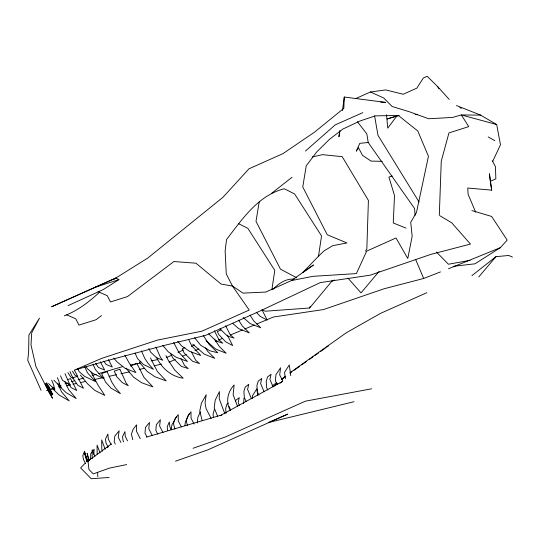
<?xml version="1.0" encoding="UTF-8"?>
<svg xmlns="http://www.w3.org/2000/svg" width="555" height="555" viewBox="0 0 555 555"><rect width="100%" height="100%" fill="white"/><g stroke="black" fill="none" stroke-linecap="round" stroke-linejoin="round"><path stroke-width="0.83" d="M439.303 215.402L441.26 161.144L448.953 132.916L468.739 126.623L461.316 114.927L452.672 117.431L428.606 118.742L409.736 111.881L392.094 106.477L383.769 98.027L370.442 91.984L355.623 98.61M90.541 459.235L90.729 453.747L94.163 449.224L93.816 454.358M380.612 102.099L385.704 102.411L344.273 97.028L343.836 108.35L314.38 132.25L282.953 153.624L248.966 168.824L222.999 197.254L147.824 258.013L115.842 278.041L51.768 306.7L115.842 278.041L118.895 279.63L103.181 289.62L68.036 305.638M197.42 423L197.774 417.54L200.404 411.831M243.603 403.547L243.985 398.199M184.947 425.581L185.315 422.216L189.324 413.732M339.736 130.883L338.938 136.807L339.951 130.945M342.463 110.57L344.273 97.028M271.867 289.759L274.787 270.341L247.849 228.334L238.255 223.526M98.103 291.673L107.268 295.683L110.48 301.948L127.483 296.592L173.909 261.53L195.936 263.202L221.077 284.042L232.469 286.075L243 293.123L265.769 292.048L291.292 280.629L313.506 264.971L302.69 272.602L318.501 256.209L321.553 235.944L294.608 193.938L284.278 188.762C258.11 195.318 242.049 219.398 226.558 239.503L225.129 250.742L226.26 273.837L232.469 286.075L249.23 310.03L201.958 331.175L157.53 340.083L101.718 358.357L74.46 370.116L107.497 360.528L165.785 345.05L205.537 335.393L259.768 311.14L320.228 282.62L370.268 275.162L430.895 254.363L470.446 244.075L451.805 222.86L440.039 215.839M259.192 201.937L256.001 221.341L280.476 269.154L296.876 277.888M171.072 429.528L171.96 424.818L176.552 416.548M214.299 409.777L213.078 414.134L213.356 417.304M235.452 401.702L235.854 400.252L239.267 397.637L238.192 402.611L239.462 405.649M262.383 310.141L265.429 311.209L309.621 307.997L310.148 306.416M492.576 161.616L500.471 144.786L496.683 124.549L480.644 115.128L456.481 105.547M365.488 251.11L366.834 249.008L368.409 200.431L342.199 156.67L322.483 154.651L312.208 156.975M107.157 447.725L108.045 446.463M399.142 115.391L396.7 116.203L387.744 128.129L386.509 114.767M309.621 307.997L332.674 280.247M379.148 271.346L361.021 292.887L347.985 278.145M478.778 276.938L495.941 256.674L508.762 255.466L512.445 257.118M453.546 266.296L474.934 263.819L500.346 247.669L507.166 240.114L491.64 216.45L471.868 210.56M85.179 463.196L80.641 467.955L91.228 478.729L109.127 477.48M272.949 289.439C278.513 283.57 285.763 278.423 294.254 279.137M318.501 256.209L323.926 250.964L332.806 245.636L346.951 242.951L327.235 234.758L302.766 186.945L306.228 165.848L316.641 152.049L329.24 139.555L342.782 129.093L360.063 120.976L375.18 115.891L398.296 115.412L417.825 131.035L428.446 156.274L416.458 212.509L410.728 222.277L412.171 236.243L407.779 258.491L396.006 237.984L366.661 251.137L356.379 273.601L312.853 276.321L291.292 280.629M305.416 151.092L335.171 124.903L362.81 112.651M99.692 292.096C89.251 301.753 77.7 310.745 64.29 315.823M114.552 279.165L115.842 278.041M273.324 386.689L277.243 383.373M281.829 379.516L285.749 376.207M471.923 275.634L495.941 256.674M271.652 193.272L292.034 177.281M228.244 403.173L226.884 404.213L225.663 408.577L226.079 413.329M101.523 315.573L96.008 319.742L78.997 325.098L75.792 318.834L66.621 314.824M111.43 443.889L88.009 461.101L88.946 469.495L93.261 473.887L109.481 468.115L126.686 464.57M279.956 383.262L282.689 381.299L220.175 415.66L221.785 415.168M289.731 372.946L346.23 332.82L380.314 313.478L426.802 292.693M272.172 385.857L276.404 382.853M281.343 379.342L285.575 376.339M290.515 372.835L291.923 371.829M294.039 370.331L299.679 366.321M301.795 364.815L306.735 361.312M309.551 359.307L313.034 356.837M315.074 355.394L318.473 352.973M320.512 351.53L325.272 348.145M326.631 347.18L328.671 345.73M130.626 366.064L136.801 363.303L144.043 377.469L152.875 386.87L141.581 382.707L133.623 377.206L125.999 368.138M140.873 361.485L139.326 362.172L146.95 371.246L154.914 376.748L166.209 380.903L157.377 371.503L150.447 357.968M221.029 329.947L217.296 331.619L218.843 334.644L225.642 341.79L232.677 345.536L227.356 335.144M184.884 347.596L182.054 348.859L184.198 353.042L192.62 361.291L199.516 363.581L195.721 360.271L191.447 351.932M166.229 357.677L171.745 355.214M178.051 352.39L183.566 349.927M191.447 346.403L194.597 344.995M169.025 362.248L175.318 359.432M182.387 356.268L186.32 354.513M194.965 350.649L198.891 348.887M215.402 341.505L216.97 340.805M218.545 340.104L222.472 338.342M331.564 281.364L334.637 279.998M448.502 268.78L500.346 247.669M230.429 334.998L242.382 330.003M244.776 329.004L254.336 325.008M256.729 324.009L273.462 317.016L323.503 309.558L384.129 288.76L423.687 278.471L440.497 271.908M53.8 387.98L46.571 390.63L54.008 388.84M58.615 386.211L61.022 385.33M65.032 383.859L67.439 382.978M193.057 448.273L225.309 436.986L305.347 401.189L371.593 388.798M175.505 461.184L207.757 449.897L287.795 414.099L268.301 422.577L354.034 401.709M67.592 379.641L70.561 378.621L76.777 390.526L71.102 387.57L68.376 383.526M95.071 287.289L118.895 279.63M392.219 176.025L388.916 177.073L394.501 195.54L393.259 222.978L406.003 228.112M398.643 115.357L387.196 118.95L396.7 116.203M71.519 381.653L74.821 380.668M78.123 379.689L83.895 377.976M92.144 375.52L96.265 374.292M98.741 373.557L122.69 366.605M146.43 437.118L221.202 415.14M139.215 369.491L144.182 368.284M154.123 365.87L161.574 364.059M58.962 387.647L61.438 387.05M66.392 385.857L70.52 384.865M72.996 384.268L76.299 383.47M80.503 382.555L85.553 381.452M94.801 379.433L104.049 377.414M109.092 376.311L116.661 374.66M120.865 373.744L129.273 371.906M130.238 365.093L140.297 363.074M151.196 360.889L157.897 359.543M470.113 260.337L448.405 264.229L436.459 252.019M370.442 91.984L385.767 89.931L403.187 94.253L416.805 88.169L423.361 77.984L427.197 76.271L437.604 86.559L449.231 99.449M415.078 215.291L414.564 208.493L368.215 142.489L359.8 143.343L356.296 151.182L358.426 147.699L362.491 155.338L371.052 161.082L382.277 161.345M480.644 115.128L461.316 114.927L496.683 124.549M490.19 180.507L489.434 173.764L491.702 190.15L467.768 188.034L468.073 194.181L475.677 212.183M415.161 114.469L417.658 114.76M459.769 107.621L461.281 108.322M488.213 136.939L494.824 140.679M243.173 317.502L250.208 323.607L260.76 327.811L253.711 320.866L250.034 315.074M232.406 323.156L238.803 328.706L249.355 332.91L242.306 325.972L238.622 320.173M206.051 340.708L215.638 349.033L226.19 353.237L219.142 346.292L214.549 339.05M192.724 344.142L204.233 354.132L214.785 358.336L207.736 351.398L205.44 347.77M219.967 328.796L227.189 335.865L234.078 338.155L230.283 334.845L225.628 325.743M208.701 333.832L215.923 340.909L222.812 343.191L219.017 339.889L214.362 330.787M256.243 312.194L260.212 316.371L267.239 320.11L261.925 309.718M53.897 380.251L60.217 386.509L58.726 380.841L57.338 377.719M48.569 383.54L54.883 389.797L53.398 384.129L51.657 380.231M113.733 358.093L117.154 361.971L124.965 368.242L135.864 372.578L129.024 362.713L124.861 355.207M177.704 341.283L181.52 345.82L189.484 351.322L200.778 355.484L191.94 346.077L188.554 339.459M162.74 345.3L168.186 351.78L176.15 357.281L187.444 361.444L178.613 352.043L173.715 342.477M80.44 375.131L87.523 383.769L94.843 390.401L104.819 395.41L98.173 385.406L91.055 372.072M194.604 337.697L200.723 345.3L209.873 350.781L217.761 352.779L209.27 344.593L203.179 335.338M357.385 121.698L366.841 133.921L368.215 142.489M103.771 361.118L106.109 364.441L112.304 367.015L108.412 359.585M95.654 363.463L98.457 367.452L104.652 370.019L100.365 361.846M72.393 371.233L74.994 375.18L77.804 376.484L74.356 370.24M67.87 372.62L70.908 377.227L73.711 378.531L71.824 375.784L69.951 371.579M437.604 86.559L438.97 88.668M419.06 201.992L377.976 135.309L374.576 115.773M492.417 160.783L495.448 166.701L495.844 178.856L490.28 181.346L491.702 190.15M282.696 380.799L279.685 374.909L280.587 367.743L275.939 374.694L275.391 380.883L277.181 384.379M267.864 390.061L266.691 387.772L266.22 381.375L267.538 376.942L271.09 374.23L269.91 379.28L273.067 386.89M258.956 395.028L257.395 391.976L256.923 385.586L258.241 381.153L261.793 378.434L260.607 383.491L264.09 391.858M246.316 401.681L244.367 397.873L243.888 391.476L245.206 387.043L248.758 384.324L247.579 389.381L251.373 398.511M180.958 358.488L184.454 365.315L188.242 368.617L181.353 366.335L172.924 358.079L170.787 353.903M211.073 418.317L206.051 408.501L205.031 402.59L206.252 394.702L201.403 403.159L199.751 411.13L202.214 420.725M194.07 424.069L191.038 418.144L190.975 411.803L187.819 415.938L186.189 420.78L187.437 425.491M156.42 357.142C161.401 367.916 171.183 376.616 183.199 378.205L174.7 370.019L168.144 360.056L165.959 355.595M181.332 426.899L178.301 420.981L178.238 414.634L175.075 418.768L173.444 423.611L174.908 429.112M171.315 429.639L169.837 426.746L169.372 421.939L167.187 426.753L167.714 430.631M163.045 432.699L159.611 425.99L160.388 419.733L156.337 424.693L155.83 430.402L157.745 434.149M152.195 435.404L148.761 428.696L149.538 422.438L145.486 427.399L144.98 433.108L146.895 436.854M140.29 438.727L136.502 431.325L136.572 424.873L133.193 429.188L131.389 434.17L132.791 439.72M127.518 440.837L125.298 436.501L124.924 431.623L122.537 436.598L123.009 440.524L123.709 441.905M120.893 442.439L118.222 437.222L119.165 430.826L114.836 436.015L114.184 441.849L115.336 444.09M111.222 444.673L108.267 438.894L107.885 434.017L105.499 438.984L105.97 442.918L108.079 447.046M88.148 461.642L85.192 455.863L84.54 451.187L82.785 455.697L83.458 459.478L85.567 463.605M45.08 384.455L35.95 366.605L31.004 344.967L31.711 332.827L39.481 318.14L28.922 334.991L28.624 351.884L27.75 360.313L41.07 390.297M46.204 383.214L51.06 392.614L46.759 382.804M45.246 384.546L50.103 393.946L45.801 384.136M64.782 381.236L68.508 389.423L76.195 398.511L66.149 392.656L61.001 387.667L59.038 383.366M57.81 383.63L61.536 391.809L69.222 400.897L59.184 395.049L54.029 390.061L52.725 387.189M45.815 383.616L52.468 398.233L48.285 390.914L45.163 384.046M155.893 347.111L160.541 357.538L162.809 360.285L156.33 357.593L150.502 351.995L148.934 348.464M141.421 350.892L144.758 358.37L148.185 363.546L153.478 369.297L143.211 364.344L137.487 358.509L135.066 353.084M93.039 364.274L95.425 369.616L103.487 378.434L92.574 373.224L87.1 368.471L86.136 366.307M84.714 366.647L87.44 372.759L95.502 381.569L84.589 376.359L79.115 371.607L77.832 368.728M64.963 373.675L70.124 385.246L62.576 380.404L60.523 375.804M415.723 259.678L423.687 278.471M229.215 406.579L230.172 408.855M217.657 416.382L214.216 407.925L215.187 400.245L219.44 391.58L219.225 398.781L224.907 413.926M237.54 406.385L233.128 394.667L234.12 384.948C227.626 391.761 225.434 402.111 230.311 410.492M89.376 460.497L87.114 453.373L88.738 461.115M87.503 461.115L84.769 452.381L86.746 461.718M87.628 461.906L85.123 453.976L85.921 457.951M105.11 449.148L101.697 439.921L101.773 448.801L102.335 451.25M100.032 452.79L97.09 445.179L97.16 454.059M94.849 456.474L92.144 449.675L92.213 458.555M86.393 460.116L86.83 461.704M257.791 395.389L256.833 388.812L252.324 396.006L252.664 398.414M290.751 375.7L289.301 364.926L284.555 372.301L285.395 378.76M97.618 472.388L97.812 476.696M77.242 376.332L72.781 377.858L77.776 385.281L83.451 388.236L77.242 376.332M107.094 371.677L101.648 373.55L105.512 382.027L110.944 388.077L120.393 393.634L115.343 387.695L112.006 382.464L107.094 371.677M119.852 369.248L114.24 371.17L116.793 376.789L122.301 382.617L128.24 385.704L126.068 382.888L119.852 369.248M47.827 385.996L47.293 385.794L51.851 394.605L47.827 385.996M48.75 386.28L48.216 386.086L52.774 394.896L48.75 386.28"/></g></svg>
